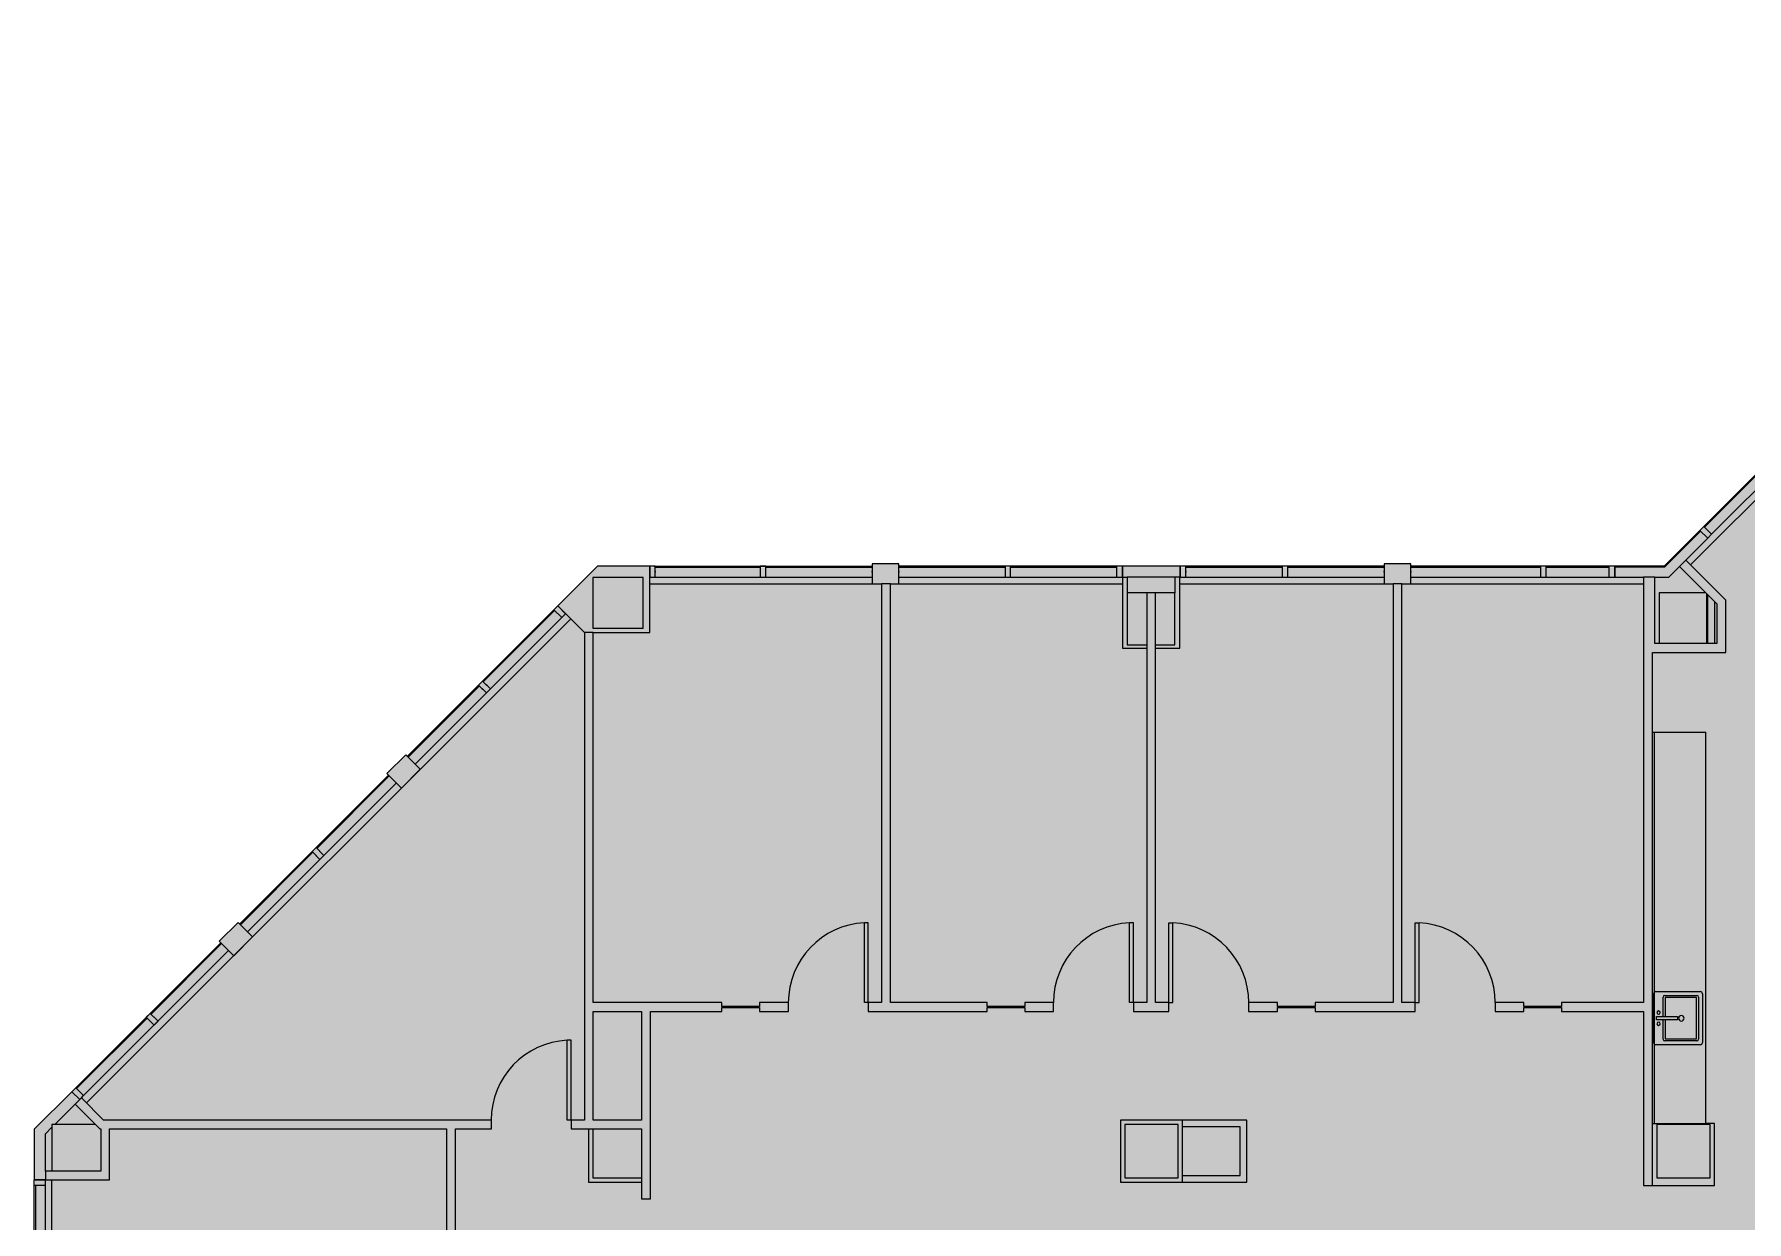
# Model space of a CAD drawing. Header units: inches. Extents: x 41 to 2820, y 110 to 1753.
# Drawn here: x 300 to 1072, y 1216 to 1752 of the extents above; entities that cross this region are included whole.
import ezdxf

# ---------------------------------------------------------------- set-up
doc = ezdxf.new("R2010")
doc.units = ezdxf.units.IN
doc.header["$MEASUREMENT"] = 0
for name, color, linetype, lineweight in [('820 1st St NE_04_Clean_dwg', 8, 'Continuous', 9), ('A-DETL-GENF', 92, 'Continuous', 9), ('A-DOOR', 31, 'Continuous', 13), ('A-WALL', 113, 'Continuous', 13), ('A-WALL-PATT', 111, 'Continuous', 13), ('I-WALL', 2, 'Continuous', 13), ('IRF-COLUMN', 7, 'Continuous', 9), ('IRF-COLUMN-HATCH', 7, 'Continuous', 9), ('IRF-WALL-FULL-HT', 7, 'Continuous', 9), ('IRF-WALL-FULL-HT-HATCH', 7, 'Continuous', 9), ('IRF-WINDOW', 7, 'Continuous', 9), ('P-SANR-FIXT', 6, 'Continuous', 13), ('Q-CASE', 31, 'Continuous', 9)]:
    doc.layers.add(name, color=color, linetype=linetype, lineweight=lineweight)

# ---------------------------------------------------------------- blocks, each defined once
blk = doc.blocks.new('Counter Top - Standard Counter Top w_ Backsplash-2709241-New Construction - Partition Plan')
at = {"layer": 'Q-CASE', "lineweight": 13}
for p, q in [((-47.26, 0), (-47.26, -24)), ((129.31, -0.75), (-47.26, -0.75)), ((129.31, 0), (129.31, -24)), ((-47.26, -24), (129.31, -24))]:
    blk.add_line(p, q, dxfattribs=at)
blk = doc.blocks.new('Sink-Single - 2D - Default-492951-New Construction - Partition Plan')
at = {"layer": 'P-SANR-FIXT'}
for p, q in [((-11, 23.5), (11, 23.5)), ((-12, 2.5), (-12, 22.5)), ((-10.25, 4), (-10.25, 18.5)), ((-9.5, 19.25), (-0.76, 19.25)), ((-0.76, 18.37), (-9.37, 18.37)), ((-9.37, 18.37), (-9.37, 4.13)), ((-0.76, 12.75), (-0.76, 22.25)), ((-0.76, 22.25), (0.74, 22.25)), ((0.74, 22.25), (0.74, 12.75)), ((0.74, 19.25), (9.5, 19.25)), ((9.38, 18.37), (0.74, 18.37)), ((9.38, 4.13), (9.38, 18.37)), ((10.25, 18.5), (10.25, 4)), ((12, 22.5), (12, 2.5)), ((0.74, 12.75), (-0.76, 12.75)), ((11, 1.5), (-11, 1.5)), ((9.5, 3.25), (-9.5, 3.25)), ((-9.37, 4.13), (9.38, 4.13))]:
    blk.add_line(p, q, dxfattribs=at)
for centre, radius, start, end in [((-11, 22.5), 1, 90, 180), ((11, 22.5), 1, 0, 90), ((-9.5, 18.5), 0.75, 90, 180), ((-2.5, 21.25), 0.75, 0, 180), ((-2.5, 21.25), 0.75, 180, 0), ((2.5, 21.25), 0.75, 0, 180), ((2.5, 21.25), 0.75, 180, 0), ((9.5, 18.5), 0.75, 0, 90), ((-0.03, 11), 1.25, 0, 180), ((-0.03, 11), 1.25, 180, 0), ((-11, 2.5), 1, 180, 270), ((-9.5, 4), 0.75, 180, 270), ((9.5, 4), 0.75, 270, 0), ((11, 2.5), 1, 270, 360)]:
    blk.add_arc(centre, radius, start, end, dxfattribs=at)
blk = doc.blocks.new('Single-Flush - 36_ x 96_-2566536-New Construction - Partition Plan')
at = {"layer": 'A-DOOR', "color": 250, "lineweight": 20}
for p, q in [((16.25, -2), (16.25, -38.02)), ((18, -2), (16.25, -2)), ((18, -2), (18, -38.02)), ((18, -38.02), (16.25, -38.02))]:
    blk.add_line(p, q, dxfattribs=at)
at = {"layer": 'A-DOOR', "lineweight": 9}
blk.add_arc((18, -2), 36.07, 180, 267.21884, dxfattribs=at)
blk = doc.blocks.new('Single-Flush - 36_ x 96_-2566598-New Construction - Partition Plan')
at = {"layer": 'A-DOOR', "color": 250, "lineweight": 20}
for p, q in [((16.25, 2), (16.25, 38.02)), ((18, 38.02), (16.25, 38.02)), ((18, 2), (18, 38.02)), ((18, 2), (16.25, 2))]:
    blk.add_line(p, q, dxfattribs=at)
at = {"layer": 'A-DOOR', "lineweight": 9}
blk.add_arc((18, 2), 36.07, 92.78116, 180, dxfattribs=at)
blk = doc.blocks.new('820 1st St NE_04_Clean_dwg-2391440-New Construction - Partition Plan')
at = {"layer": 'IRF-COLUMN-HATCH'}
for points in [[(-824.84, 1484.07), (-824.84, 1506.92), (-847.59, 1506.92), (-847.59, 1484.07), (-835.59, 1484.07)], [(-366.48, 1477.07), (-344.98, 1477.07), (-344.98, 1499.55), (-345.5, 1500.07), (-366.48, 1500.07), (-366.48, 1478.73)], [(-1082.61, 1239.07), (-1069.59, 1239.07), (-1069.59, 1258.07), (-1069.93, 1258.07), (-1071.93, 1260.07), (-1091.59, 1260.07), (-1091.59, 1239.07), (-1088.85, 1239.07)], [(-605.59, 1236.07), (-583.59, 1236.07), (-583.59, 1260.07), (-607.59, 1260.07), (-607.59, 1236.07)], [(-345.56, 1236.07), (-343.59, 1236.07), (-343.59, 1260.07), (-367.59, 1260.07), (-367.59, 1236.07), (-364.81, 1236.07)], [(-847.59, 1236.07), (-825.59, 1236.07), (-825.59, 1258.07), (-847.59, 1258.07), (-847.59, 1240.4)]]:
    blk.add_hatch(color=256, dxfattribs=at).paths.add_polyline_path(points, flags=0)
h = blk.add_hatch(color=256, dxfattribs=at)
h.paths.add_polyline_path([(-606.48, 1476.57), (-597.73, 1476.57), (-597.73, 1500.07), (-606.48, 1500.07), (-606.48, 1483.42)], flags=0)
h.paths.add_polyline_path([(-593.73, 1476.57), (-584.98, 1476.57), (-584.98, 1500.07), (-593.73, 1500.07), (-593.73, 1483.42)], flags=0)
at = {"layer": 'IRF-WALL-FULL-HT-HATCH'}
for points in [[(-368.56, 1507.07), (-362.24, 1507.07), (-344.65, 1524.66), (-348.18, 1528.2), (-364.31, 1512.07), (-386.59, 1512.07), (-386.59, 1507.07), (-370.53, 1507.07)], [(-713.34, 1504.07), (-709.63, 1504.07), (-709.63, 1513.07), (-721.63, 1513.07), (-721.63, 1504.07), (-717.34, 1504.07)], [(-606.48, 1475.07), (-606.48, 1507.07), (-608.73, 1507.07), (-608.73, 1475.07)], [(-597.73, 1507.07), (-582.59, 1507.07), (-582.59, 1512.07), (-608.68, 1512.07), (-608.68, 1507.07), (-606.48, 1507.07)], [(-584.98, 1475.07), (-582.73, 1475.07), (-582.73, 1507.07), (-584.98, 1507.07), (-584.98, 1476.57)], [(-482.59, 1504.07), (-478.59, 1504.07), (-478.59, 1513.07), (-490.59, 1513.07), (-490.59, 1504.07), (-486.59, 1504.07)], [(-368.56, 1477.07), (-368.28, 1477.07), (-368.28, 1507.07), (-368.56, 1507.07), (-368.56, 1483.42)], [(-344.47, 1477.07), (-341.59, 1477.07), (-341.59, 1496.15), (-344.59, 1499.15), (-344.59, 1477.07)], [(-933.95, 1411.9), (-925.46, 1420.38), (-932, 1426.93), (-940.49, 1418.44), (-939.78, 1417.73)], [(-1009.61, 1336.24), (-1001.12, 1344.72), (-1007.66, 1351.27), (-1016.15, 1342.78), (-1015.44, 1342.07)], [(-1094.59, 1235.07), (-1094.59, 1255.85), (-1091.59, 1258.85), (-1091.59, 1260.07), (-1090.38, 1260.07), (-1079.08, 1271.36), (-1082.61, 1274.9), (-1099.59, 1257.92), (-1099.59, 1235.07), (-1099.31, 1235.07)], [(-552.59, 1234.07), (-552.59, 1262.07), (-581.59, 1262.07), (-581.59, 1259.07), (-555.59, 1259.07), (-555.59, 1237.07), (-581.59, 1237.07), (-581.59, 1234.07), (-555.59, 1234.07)], [(-847.59, 1234.07), (-825.59, 1234.07), (-825.59, 1236.07), (-847.59, 1236.07), (-847.59, 1258.07), (-849.59, 1258.07), (-849.59, 1234.07)]]:
    blk.add_hatch(color=256, dxfattribs=at).paths.add_polyline_path(points, flags=0)
h = blk.add_hatch(color=256, dxfattribs=at)
h.paths.add_polyline_path([(-824.84, 1482.07), (-821.95, 1482.07), (-821.95, 1512.07), (-845.45, 1512.07), (-863.41, 1494.1), (-851.38, 1482.07), (-835.59, 1482.07)], flags=0)
h.paths.add_polyline_path([(-837.87, 1484.07), (-847.59, 1484.07), (-847.59, 1506.92), (-824.84, 1506.92), (-824.84, 1484.07), (-835.59, 1484.07)], flags=0)
h = blk.add_hatch(color=256, dxfattribs=at)
h.paths.add_polyline_path([(-593.73, 1475.07), (-584.98, 1475.07), (-584.98, 1476.57), (-593.73, 1476.57)], flags=0)
h.paths.add_polyline_path([(-603.73, 1475.07), (-597.73, 1475.07), (-597.73, 1476.57), (-606.48, 1476.57), (-606.48, 1475.07)], flags=0)
h = blk.add_hatch(color=256, dxfattribs=at)
h.paths.add_polyline_path([(-1091.89, 1239.07), (-1091.59, 1239.07), (-1091.59, 1258.85), (-1094.59, 1255.85), (-1094.59, 1239.07)], flags=0)
h.paths.add_polyline_path([(-1081.15, 1260.07), (-1071.93, 1260.07), (-1081.15, 1269.29), (-1090.38, 1260.07), (-1082.61, 1260.07)], flags=0)
h = blk.add_hatch(color=256, dxfattribs=at)
h.paths.add_polyline_path([(-581.59, 1234.07), (-581.59, 1262.07), (-609.59, 1262.07), (-609.59, 1234.07), (-583.59, 1234.07)], flags=0)
h.paths.add_polyline_path([(-583.59, 1236.07), (-607.59, 1236.07), (-607.59, 1260.07), (-583.59, 1260.07), (-583.59, 1237.07)], flags=0)
h = blk.add_hatch(color=256, dxfattribs=at)
h.paths.add_polyline_path([(-369.56, 1232.49), (-341.59, 1232.49), (-341.59, 1260.49), (-369.56, 1260.49), (-369.56, 1232.5)], flags=0)
h.paths.add_polyline_path([(-367.59, 1236.07), (-367.59, 1260.07), (-343.59, 1260.07), (-343.59, 1236.07), (-364.81, 1236.07)], flags=0)
at = {"layer": 'IRF-COLUMN'}
for p, q in [((-344.98, 1477.07), (-344.98, 1499.55)), ((-606.48, 1476.57), (-597.73, 1476.57))]:
    blk.add_line(p, q, dxfattribs=at)
at = {"layer": 'IRF-COLUMN', "flags": 128}
for points in [[(-847.59, 1484.07), (-824.84, 1484.07), (-824.84, 1506.92), (-847.59, 1506.92)], [(-607.59, 1236.07), (-583.59, 1236.07), (-583.59, 1260.07), (-607.59, 1260.07)], [(-367.59, 1236.07), (-343.59, 1236.07), (-343.59, 1260.07), (-367.59, 1260.07)]]:
    blk.add_lwpolyline(points, close=True, dxfattribs=at)
for points in [[(-597.73, 1500.07), (-606.48, 1500.07), (-606.48, 1476.57)], [(-593.73, 1476.57), (-584.98, 1476.57), (-584.98, 1500.07), (-593.73, 1500.07)], [(-345.5, 1500.07), (-366.48, 1500.07), (-366.48, 1477.07)], [(-1071.93, 1260.07), (-1091.59, 1260.07), (-1091.59, 1239.07)], [(-847.59, 1258.07), (-847.59, 1236.07), (-825.59, 1236.07)]]:
    blk.add_lwpolyline(points, dxfattribs=at)
at = {"layer": 'IRF-WALL-FULL-HT'}
for p, q in [((-721.63, 1509.32), (-721.63, 1509.82)), ((-709.63, 1509.82), (-709.63, 1509.32)), ((-584.98, 1507.07), (-584.98, 1500.07)), ((-490.59, 1509.32), (-490.59, 1509.82)), ((-478.59, 1509.82), (-478.59, 1509.32)), ((-713.34, 1504.07), (-709.63, 1504.07)), ((-482.59, 1504.07), (-478.59, 1504.07)), ((-344.59, 1477.07), (-344.59, 1499.15)), ((-341.59, 1496.15), (-341.59, 1477.07)), ((-847.38, 1482.07), (-821.95, 1482.07)), ((-1090.38, 1260.07), (-1081.15, 1269.29)), ((-341.59, 1260.49), (-345.56, 1260.49))]:
    blk.add_line(p, q, dxfattribs=at)
at = {"layer": 'IRF-WALL-FULL-HT', "flags": 128}
for points in [[(-347.83, 1527.84), (-364.11, 1511.57), (-386.59, 1511.57)], [(-354.54, 1514.76), (-344.65, 1524.66), (-348.18, 1528.2), (-364.31, 1512.07)], [(-821.95, 1482.07), (-821.95, 1512.07), (-845.45, 1512.07), (-863.41, 1494.1), (-851.38, 1482.07)], [(-709.63, 1504.07), (-709.63, 1513.07), (-721.63, 1513.07), (-721.63, 1504.07), (-717.34, 1504.07)], [(-608.68, 1507.07), (-608.73, 1507.07), (-608.73, 1475.07), (-597.73, 1475.07)], [(-582.73, 1507.07), (-582.59, 1507.07), (-582.59, 1512.07), (-608.68, 1512.07), (-608.68, 1507.07), (-606.48, 1507.07), (-606.48, 1500.07)], [(-593.73, 1475.07), (-582.73, 1475.07), (-582.73, 1507.07), (-584.98, 1507.07), (-606.48, 1507.07)], [(-478.59, 1504.07), (-478.59, 1513.07), (-490.59, 1513.07), (-490.59, 1504.07), (-486.59, 1504.07)], [(-364.31, 1512.07), (-386.59, 1512.07), (-386.59, 1507.07), (-373.56, 1507.07)], [(-368.56, 1507.07), (-362.24, 1507.07), (-357.37, 1511.93)], [(-1079.08, 1271.36), (-1082.61, 1274.9), (-1099.59, 1257.92), (-1099.59, 1235.07), (-1094.59, 1235.07)], [(-581.59, 1234.07), (-552.59, 1234.07), (-552.59, 1262.07), (-581.59, 1262.07), (-609.59, 1262.07), (-609.59, 1234.07), (-581.59, 1234.07), (-581.59, 1262.07)], [(-369.56, 1232.49), (-341.59, 1232.49), (-341.59, 1260.49)], [(-1094.59, 1239.07), (-1094.59, 1255.85), (-1091.59, 1258.85)], [(-849.59, 1258.07), (-849.59, 1234.07), (-825.59, 1234.07)], [(-581.59, 1237.07), (-555.59, 1237.07), (-555.59, 1259.07), (-581.59, 1259.07)]]:
    blk.add_lwpolyline(points, dxfattribs=at)
for points in [[(-925.46, 1420.38), (-932, 1426.93), (-940.49, 1418.44), (-933.95, 1411.9)], [(-1001.12, 1344.72), (-1009.61, 1336.24), (-1016.15, 1342.78), (-1007.66, 1351.27)]]:
    blk.add_lwpolyline(points, close=True, dxfattribs=at)
at = {"layer": 'IRF-WINDOW'}
for p, q in [((-352.42, 1512.64), (-134.63, 1730.44)), ((-342.88, 1526.43), (-285.25, 1584.06)), ((-346.06, 1529.61), (-318.13, 1557.54)), ((-820.57, 1512.07), (-821.3, 1512.07)), ((-821.3, 1507.07), (-820.57, 1507.07)), ((-820.09, 1512.07), (-721.63, 1512.07)), ((-820.09, 1507.07), (-721.63, 1507.07)), ((-819.45, 1511.57), (-772.11, 1511.57)), ((-819.45, 1509.82), (-819.45, 1509.32)), ((-769.61, 1511.57), (-721.63, 1511.57)), ((-709.63, 1511.57), (-661.66, 1511.57)), ((-659.16, 1511.57), (-611.18, 1511.57)), ((-611.18, 1509.32), (-611.18, 1509.82)), ((-581.36, 1512.07), (-583.86, 1512.07)), ((-582.61, 1507.07), (-581.36, 1507.07)), ((-580.09, 1511.57), (-536.59, 1511.57)), ((-580.09, 1509.82), (-580.09, 1509.32)), ((-580.09, 1507.07), (-490.59, 1507.07)), ((-534.09, 1511.57), (-490.59, 1511.57)), ((-478.59, 1511.57), (-420.09, 1511.57)), ((-417.59, 1511.57), (-389.09, 1511.57)), ((-389.09, 1509.32), (-389.09, 1509.82)), ((-821.95, 1504.07), (-717.34, 1504.07)), ((-713.34, 1504.07), (-608.73, 1504.07)), ((-582.73, 1504.07), (-486.59, 1504.07)), ((-482.59, 1504.07), (-373.56, 1504.07)), ((-1076.03, 1269.82), (-857.58, 1488.27)), ((-930.94, 1425.86), (-898.77, 1458.04)), ((-897.18, 1456.45), (-897.53, 1456.8)), ((-895.76, 1458.57), (-895.41, 1458.21)), ((-1006.95, 1350.56), (-939.78, 1417.73)), ((-1003.42, 1347.02), (-936.24, 1414.2)), ((-972.13, 1384.68), (-939.43, 1417.38)), ((-1006.6, 1350.2), (-973.9, 1382.91)), ((-970.89, 1383.44), (-970.54, 1383.08)), ((-972.31, 1381.32), (-972.66, 1381.67)), ((-1077.31, 1273.13), (-1011.9, 1338.54)), ((-1046.91, 1309.9), (-1015.09, 1341.72)), ((-1080.49, 1276.31), (-1048.67, 1308.13)), ((-1047.08, 1306.54), (-1047.44, 1306.89)), ((-1045.67, 1308.66), (-1045.31, 1308.31)), ((-1079.26, 1275.07), (-1078.9, 1274.72)), ((-1094.59, 1235.07), (-1099.31, 1235.07)), ((-1099.08, 1232.57), (-1099.08, 1186.04)), ((-1096.84, 1232.57), (-1097.34, 1232.57)), ((-1094.59, 1232.57), (-1094.59, 1235.07)), ((-1091.59, 1130.12), (-1091.59, 1235.07))]:
    blk.add_line(p, q, dxfattribs=at)
at = {"layer": 'IRF-WINDOW', "flags": 128}
for points in [[(-346.41, 1529.97), (-348.18, 1528.2), (-344.65, 1524.66), (-342.88, 1526.43), (-346.41, 1529.97), (-288.78, 1587.59)], [(-709.63, 1507.07), (-611.18, 1507.07), (-611.18, 1512.07)], [(-611.18, 1507.07), (-608.68, 1507.07), (-608.68, 1512.07), (-611.18, 1512.07), (-709.63, 1512.07)], [(-490.59, 1512.07), (-580.09, 1512.07), (-582.59, 1512.07), (-582.59, 1507.07), (-580.09, 1507.07), (-580.09, 1512.07)], [(-478.59, 1507.07), (-389.09, 1507.07), (-389.09, 1512.07)], [(-389.09, 1507.07), (-386.59, 1507.07), (-386.59, 1512.07), (-389.09, 1512.07), (-478.59, 1512.07)], [(-861.64, 1488.8), (-859.88, 1490.57), (-863.41, 1494.1), (-865.18, 1492.33), (-931.29, 1426.22)], [(-927.76, 1422.68), (-861.64, 1488.8), (-865.18, 1492.33)], [(-1015.44, 1342.07), (-1080.85, 1276.67), (-1082.61, 1274.9), (-1079.08, 1271.36)], [(-1078.33, 1272.12), (-1077.31, 1273.13), (-1080.85, 1276.67)], [(-1099.59, 1134.3), (-1099.59, 1232.57), (-1099.59, 1235.07)], [(-1094.59, 1134.3), (-1094.59, 1232.57), (-1099.59, 1232.57)]]:
    blk.add_lwpolyline(points, dxfattribs=at)
for points in [[(-819.45, 1512.07), (-821.95, 1512.07), (-821.95, 1507.07), (-819.45, 1507.07)], [(-769.61, 1512.07), (-772.11, 1512.07), (-772.11, 1507.07), (-769.61, 1507.07)], [(-659.16, 1512.07), (-661.66, 1512.07), (-661.66, 1507.07), (-659.16, 1507.07)], [(-534.09, 1512.07), (-536.59, 1512.07), (-536.59, 1507.07), (-534.09, 1507.07)], [(-417.59, 1512.07), (-420.09, 1512.07), (-420.09, 1507.07), (-417.59, 1507.07)], [(-864.83, 1491.98), (-897, 1459.81)], [(-897.35, 1460.16), (-899.12, 1458.39), (-895.59, 1454.86), (-893.82, 1456.62), (-897.35, 1460.16), (-899.12, 1458.39), (-895.59, 1454.86), (-893.82, 1456.62)], [(-972.48, 1385.03), (-974.25, 1383.26), (-970.72, 1379.73), (-968.95, 1381.49)], [(-1047.26, 1310.25), (-1049.03, 1308.49), (-1045.49, 1304.95), (-1043.72, 1306.72)]]:
    blk.add_lwpolyline(points, close=True, dxfattribs=at)

msp = doc.modelspace()

# ---------------------------------------------------------------- hatches: boundary and pattern name
at = {"layer": 'A-DETL-GENF'}
h = msp.add_hatch(color=9, dxfattribs=at)
h.paths.add_polyline_path([(1003.29, 111.26), (1030.62, 111.26), (1030.62, 149.72), (1041.75, 149.72), (1041.75, 514.07), (1027.75, 514.07), (1027.75, 546.01), (1041.75, 546.01), (1041.75, 695.99), (1329.75, 695.99), (1329.75, 756.49), (1208.75, 756.49), (1208.75, 764.49), (1184.75, 764.49), (1184.75, 756.49), (1166.3, 756.49), (1166.3, 776.24), (1199.8, 776.24), (1199.8, 865.24), (1172.8, 865.24), (1172.8, 1018.19), (1057.75, 1018.19), (1057.75, 994.07), (1029.75, 994.07), (1029.75, 1018.19), (817.75, 1018.19), (817.75, 994.07), (793.62, 994.07), (793.62, 782.07), (817.75, 782.07), (817.75, 754.07), (336.5, 754.07), (336.5, 755.32), (304.75, 755.32), (304.75, 755.07), (300.02, 755.07), (300.02, 540.51), (327.23, 540.51), (342.96, 524.78), (316.75, 498.57), (314.7, 500.62), (314.7, 458.62), (501.2, 272.12), (538.2, 272.12), (534.92, 275.4), (563.63, 304.11), (577.51, 290.23), (577.51, 258.66), (551.66, 258.66), (551.8, 258.52), (790.78, 258.52), (790.78, 300.82), (817, 300.82), (817, 259.53), (806.39, 248.93), (944.06, 111.26), (1000.65, 111.26)], flags=0)
h.paths.add_polyline_path([(806.39, 256), (812, 261.6), (812, 276.07), (795.78, 276.07), (795.78, 263.52), (798.87, 263.52), (804.26, 258.13)], flags=0)
h.paths.add_polyline_path([(551.75, 265.64), (551.75, 285.15), (541.99, 275.4), (550.93, 266.46)], flags=0)
h.paths.add_polyline_path([(563.63, 286.82), (573.85, 286.82), (563.63, 297.04), (553.41, 286.82), (555.65, 286.82)], flags=0)
h.paths.add_polyline_path([(316.75, 505.64), (327.17, 516.07), (306.32, 516.07), (314.98, 507.41)], flags=0)
h.paths.add_polyline_path([(577.51, 514.07), (549.75, 514.07), (549.75, 542.07), (577.75, 542.07), (577.75, 514.07)], flags=0)
h.paths.add_polyline_path([(796.8, 516.07), (787.75, 516.07), (787.75, 546.07), (851.75, 546.07), (851.75, 516.07), (814.75, 516.07)], flags=0)
h.paths.add_polyline_path([(327.75, 516.64), (335.89, 524.78), (327.75, 532.92), (327.75, 522.05)], flags=0)
h.paths.add_polyline_path([(831.56, 519.07), (848.75, 519.07), (848.75, 543.07), (790.75, 543.07), (790.75, 519.07), (794.53, 519.07), (794.53, 540.07), (815.75, 540.07), (815.75, 519.07), (824.75, 519.07)], flags=0)
h.paths.add_polyline_path([(1029.75, 754.07), (1029.75, 782.07), (1057.75, 782.07), (1057.75, 754.07), (1031.75, 754.07)], flags=0)
h.paths.add_polyline_path([(2087.15, 755.49), (2099.75, 755.49), (2099.75, 764.49), (2075.75, 764.49), (2075.75, 755.49), (2085.82, 755.49)], flags=0)
h.paths.add_polyline_path([(2057.75, 755.49), (2057.75, 763.49), (2071.75, 763.49), (2071.75, 768.49), (2104.75, 768.49), (2104.75, 965.49), (2019.75, 965.49), (2019.75, 763.49), (2021.75, 763.49), (2021.75, 755.49)], flags=0)
h.paths.add_polyline_path([(1993.5, 755.49), (2005.75, 755.49), (2005.75, 760.49), (2011.75, 760.49), (2011.75, 947.23), (1991.75, 947.23), (1991.75, 971.23), (2011.75, 971.23), (2011.75, 1012.49), (1821.75, 1012.49), (1821.75, 816.07), (1963.75, 816.07), (1963.75, 760.49), (1969.75, 760.49), (1969.75, 755.49), (1989.75, 755.49)], flags=0)
h.paths.add_polyline_path([(1895.75, 755.49), (1895.75, 760.49), (1958.75, 760.49), (1958.75, 811.07), (1821.75, 811.07), (1821.75, 760.49), (1859.75, 760.49), (1859.75, 755.49)], flags=0)
h.paths.add_polyline_path([(1431.8, 756.49), (1431.8, 762.49), (1434.8, 762.49), (1434.8, 780.49), (1463, 780.49), (1463, 874.6), (1374.8, 874.6), (1374.8, 898.6), (1346.8, 898.6), (1346.8, 924.6), (1230.8, 924.6), (1230.8, 892.6), (1214.75, 892.6), (1214.75, 783.49), (1253.75, 783.49), (1253.75, 775.49), (1379.75, 775.49), (1379.75, 837.07), (1385.75, 837.07), (1385.75, 762.49), (1395.8, 762.49), (1395.8, 756.49)], flags=0)
h.paths.add_polyline_path([(1440.8, 756.49), (1463, 756.49), (1463, 774.49), (1440.8, 774.49), (1440.8, 762.49)], flags=0)
h.paths.add_polyline_path([(311.75, 757.57), (311.75, 778.92), (304.75, 778.92), (304.75, 757.57)], flags=0)
h.paths.add_polyline_path([(577.75, 757.82), (789.75, 757.82), (789.75, 782.07), (789.87, 782.07), (789.87, 926.07), (553.75, 926.07), (553.75, 920.07), (549.75, 920.07), (549.75, 936.07), (553.75, 936.07), (553.75, 930.07), (789.87, 930.07), (789.87, 994.07), (789.75, 994.07), (789.75, 1018.07), (577.75, 1018.07), (577.75, 994.07), (553.75, 994.07), (553.75, 972.07), (549.75, 972.07), (549.75, 1184.49), (573.75, 1184.49), (573.75, 1190.49), (577.75, 1190.49), (577.75, 1184.49), (597.75, 1184.49), (597.75, 1182.74), (614.75, 1182.74), (614.75, 1184.49), (627.75, 1184.49), (627.75, 1180.49), (614.75, 1180.49), (614.75, 1182.24), (597.75, 1182.24), (597.75, 1180.49), (553.75, 1180.49), (553.75, 1022.07), (669.75, 1022.07), (669.75, 1180.49), (663.75, 1180.49), (663.75, 1184.49), (679.75, 1184.49), (679.75, 1180.49), (673.75, 1180.49), (673.75, 1022.07), (789.75, 1022.07), (789.75, 1180.49), (745.75, 1180.49), (745.75, 1182.24), (728.75, 1182.24), (728.75, 1180.49), (715.75, 1180.49), (715.75, 1184.49), (728.75, 1184.49), (728.75, 1182.74), (745.75, 1182.74), (745.75, 1184.49), (799.75, 1184.49), (799.75, 1180.49), (793.75, 1180.49), (793.75, 1022.07), (817.75, 1022.07), (817.75, 1021.94), (921.75, 1021.94), (921.75, 1180.49), (865.75, 1180.49), (865.75, 1182.24), (848.75, 1182.24), (848.75, 1180.49), (835.75, 1180.49), (835.75, 1184.49), (848.75, 1184.49), (848.75, 1182.74), (865.75, 1182.74), (865.75, 1184.49), (981.75, 1184.49), (981.75, 1182.74), (998.75, 1182.74), (998.75, 1184.49), (1011.75, 1184.49), (1011.75, 1180.49), (998.75, 1180.49), (998.75, 1182.24), (981.75, 1182.24), (981.75, 1180.49), (925.75, 1180.49), (925.75, 1021.94), (1029.75, 1021.94), (1029.75, 1022.07), (1053.75, 1022.07), (1053.75, 1180.49), (1047.75, 1180.49), (1047.75, 1184.49), (1063.75, 1184.49), (1063.75, 1180.49), (1057.75, 1180.49), (1057.75, 1021.94), (1172.8, 1021.94), (1172.8, 1180.49), (1129.75, 1180.49), (1129.75, 1182.24), (1112.75, 1182.24), (1112.75, 1180.49), (1099.75, 1180.49), (1099.75, 1184.49), (1112.75, 1184.49), (1112.75, 1182.74), (1129.75, 1182.74), (1129.75, 1184.49), (1172.8, 1184.49), (1172.83, 1260.49), (1269.75, 1260.49), (1269.75, 1405.07), (1293.75, 1405.07), (1293.75, 1472.07), (1269.75, 1472.07), (1269.75, 1502.07), (1297.75, 1502.07), (1297.75, 1405.07), (1327.75, 1405.07), (1327.75, 1401.07), (1273.75, 1401.07), (1273.75, 1260.49), (1369.75, 1260.49), (1369.75, 1401.07), (1363.75, 1401.07), (1363.75, 1405.07), (1369.75, 1405.07), (1369.75, 1456.07), (1373.75, 1456.07), (1373.75, 1381.28), (1532.6, 1381.28), (1532.6, 1474.07), (1509.75, 1474.07), (1509.75, 1498.07), (1373.75, 1498.07), (1373.75, 1492.07), (1369.75, 1492.07), (1369.75, 1502.07), (1532.6, 1502.07), (1532.6, 1562.07), (1526.6, 1562.07), (1526.6, 1566.07), (1532.6, 1566.07), (1532.6, 1715.07), (1510.6, 1715.07), (1510.6, 1747.07), (1510.77, 1747.07), (1510.77, 1752.07), (1409.72, 1752.07), (1409.72, 1746.07), (1397.72, 1746.07), (1397.72, 1752.07), (1295.89, 1752.07), (1295.86, 1724.32), (1283.35, 1711.8), (1282.91, 1712.16), (1281.75, 1713.4), (1281.75, 1566.07), (1329.72, 1566.07), (1329.72, 1564.32), (1346.72, 1564.32), (1346.72, 1566.07), (1359.72, 1566.07), (1359.72, 1562.07), (1346.72, 1562.07), (1346.72, 1563.82), (1329.72, 1563.82), (1329.72, 1562.07), (1277.75, 1562.07), (1277.75, 1715.07), (1280.08, 1715.07), (1259.05, 1736.09), (1196.82, 1673.86), (1202.48, 1668.2), (1193.99, 1659.72), (1188.33, 1665.38), (1119.04, 1596.08), (1124.69, 1590.42), (1116.21, 1581.94), (1110.55, 1587.59), (1051.16, 1528.2), (1054.69, 1524.66), (1044.79, 1514.76), (1062.8, 1496.75), (1062.8, 1473.07), (1029.77, 1473.07), (1029.77, 1260.49), (1057.75, 1260.49), (1057.75, 1232.49), (1025.77, 1232.49), (1025.77, 1311.07), (988.75, 1311.07), (988.75, 1312.82), (971.75, 1312.82), (971.75, 1311.07), (958.75, 1311.07), (958.75, 1315.07), (971.75, 1315.07), (971.75, 1313.32), (988.75, 1313.32), (988.75, 1315.07), (1025.77, 1315.07), (1025.77, 1507.07), (1012.75, 1507.07), (1012.75, 1511.57), (920.75, 1511.57), (920.75, 1504.07), (916.75, 1504.07), (916.75, 1315.07), (922.75, 1315.07), (922.75, 1311.07), (877.6, 1311.07), (877.6, 1312.82), (860.6, 1312.82), (860.6, 1311.07), (847.6, 1311.07), (847.6, 1315.07), (860.6, 1315.07), (860.6, 1313.32), (877.6, 1313.32), (877.6, 1315.07), (912.75, 1315.07), (912.75, 1504.07), (908.75, 1504.07), (908.75, 1511.57), (816.75, 1511.57), (816.75, 1507.07), (816.6, 1507.07), (816.6, 1475.07), (805.6, 1475.07), (805.6, 1315.07), (811.6, 1315.07), (811.6, 1311.07), (795.6, 1311.07), (795.6, 1315.07), (801.6, 1315.07), (801.6, 1475.07), (790.6, 1475.07), (790.6, 1507.07), (790.66, 1507.07), (790.66, 1511.57), (689.7, 1511.57), (689.7, 1504.07), (686, 1504.07), (686, 1315.07), (729.6, 1315.07), (729.6, 1313.32), (746.6, 1313.32), (746.6, 1315.07), (759.6, 1315.07), (759.6, 1311.07), (746.6, 1311.07), (746.6, 1312.82), (729.6, 1312.82), (729.6, 1311.07), (676, 1311.07), (676, 1315.07), (682, 1315.07), (682, 1504.07), (677.7, 1504.07), (677.7, 1511.57), (577.39, 1511.57), (577.39, 1482.07), (551.96, 1482.07), (551.96, 1315.07), (610, 1315.07), (610, 1313.32), (627, 1313.32), (627, 1315.07), (640, 1315.07), (640, 1311.07), (627, 1311.07), (627, 1312.82), (610, 1312.82), (610, 1311.07), (577.75, 1311.07), (577.75, 1226.49), (573.75, 1226.49), (573.75, 1234.07), (549.75, 1234.07), (549.75, 1258.07), (541.96, 1258.07), (541.96, 1262.07), (547.96, 1262.07), (547.96, 1482.07), (535.92, 1494.1), (468.04, 1426.22), (473.88, 1420.38), (465.39, 1411.9), (459.56, 1417.73), (392.38, 1350.56), (398.22, 1344.72), (389.73, 1336.24), (383.9, 1342.07), (316.72, 1274.9), (320.26, 1271.36), (321.01, 1272.12), (331.06, 1262.07), (505.96, 1262.07), (505.96, 1258.07), (489.75, 1258.07), (489.75, 1202.12), (488, 1202.12), (488, 1185.12), (489.75, 1185.12), (489.75, 1172.12), (485.75, 1172.12), (485.75, 1185.12), (487.5, 1185.12), (487.5, 1202.12), (485.75, 1202.12), (485.75, 1258.07), (333.75, 1258.07), (333.75, 1235.07), (300.02, 1235.07), (300.02, 1134.3), (307.75, 1134.3), (307.75, 1130.12), (485.75, 1130.12), (485.75, 1136.12), (489.75, 1136.12), (489.75, 1082.12), (488, 1082.12), (488, 1065.12), (489.75, 1065.12), (489.75, 1052.07), (485.75, 1052.07), (485.75, 1065.12), (487.5, 1065.12), (487.5, 1082.12), (485.75, 1082.12), (485.75, 1126.12), (307.75, 1126.12), (307.75, 1122.3), (300.02, 1122.3), (300.02, 1021.17), (337.25, 1021.17), (337.25, 1010.07), (485.75, 1010.07), (485.75, 1016.07), (489.75, 1016.07), (489.75, 1000.07), (485.75, 1000.07), (485.75, 1006.07), (337.25, 1006.07), (337.25, 995.07), (300.02, 995.07), (300.02, 890.12), (485.75, 890.12), (485.75, 934.12), (487.5, 934.12), (487.5, 951.12), (485.75, 951.12), (485.75, 964.07), (489.75, 964.07), (489.75, 951.12), (488, 951.12), (488, 934.12), (489.75, 934.12), (489.75, 880.12), (485.75, 880.12), (485.75, 886.12), (300.02, 886.12), (300.02, 781.17), (337.25, 781.17), (337.25, 757.82), (485.75, 757.82), (485.75, 814.12), (487.5, 814.12), (487.5, 831.12), (485.75, 831.12), (485.75, 844.12), (489.75, 844.12), (489.75, 831.12), (488, 831.12), (488, 814.12), (489.75, 814.12), (489.75, 798.07), (507.75, 798.07), (507.75, 794.07), (489.75, 794.07), (489.75, 757.82), (549.75, 757.82), (549.75, 794.07), (543.75, 794.07), (543.75, 798.07), (549.75, 798.07), (549.75, 854.07), (551.5, 854.07), (551.5, 871.07), (549.75, 871.07), (549.75, 884.07), (553.75, 884.07), (553.75, 871.07), (552, 871.07), (552, 854.07), (553.75, 854.07), (553.75, 782.07), (577.75, 782.07), (577.75, 780.07)], flags=0)
h.paths.add_polyline_path([(1170.3, 761.49), (1180.75, 761.49), (1180.75, 768.49), (1208.75, 768.49), (1208.75, 865.24), (1203.8, 865.24), (1203.8, 772.24), (1170.3, 772.24), (1170.3, 762.49)], flags=0)
h.paths.add_polyline_path([(1277.85, 762.49), (1379.75, 762.49), (1379.75, 769.49), (1247.75, 769.49), (1247.75, 777.49), (1214.75, 777.49), (1214.75, 762.49), (1253.75, 762.49)], flags=0)
h.paths.add_polyline_path([(1471, 763.49), (1562.75, 763.49), (1562.75, 794.07), (1570.75, 794.07), (1570.75, 846.07), (1562.75, 846.07), (1562.75, 868.07), (1471, 868.07)], flags=0)
h.paths.add_polyline_path([(1722.75, 763.49), (1813.75, 763.49), (1813.75, 868.07), (1722.75, 868.07), (1722.75, 846.07), (1714.75, 846.07), (1714.75, 794.07), (1722.75, 794.07)], flags=0)
h.paths.add_polyline_path([(1208.75, 871.24), (1208.75, 898.6), (1224.8, 898.6), (1224.8, 903.6), (1178.8, 903.6), (1178.8, 871.24)], flags=0)
h.paths.add_polyline_path([(1813.75, 876.07), (1813.75, 971.99), (1722.75, 971.99), (1722.75, 947.36), (1714.75, 947.36), (1714.75, 895.36), (1722.75, 895.36), (1722.75, 876.07)], flags=0)
h.paths.add_polyline_path([(1474, 876.07), (1562.75, 876.07), (1562.75, 895.36), (1570.75, 895.36), (1570.75, 947.36), (1562.75, 947.36), (1562.75, 974.07), (1474, 974.07), (1474, 880.6)], flags=0)
h.paths.add_polyline_path([(1397.72, 880.6), (1466, 880.6), (1466, 1130.49), (1319, 1130.49), (1319, 1190.49), (1315.9, 1190.49), (1315.9, 1196.49), (1279.9, 1196.49), (1279.9, 1190.49), (1276.8, 1190.49), (1276.8, 940.6), (1380.8, 940.6), (1380.8, 880.6), (1395.8, 880.6)], flags=0)
h.paths.add_polyline_path([(1374.8, 904.6), (1374.8, 934.6), (1230.8, 934.6), (1230.8, 930.6), (1352.8, 930.6), (1352.8, 904.6), (1372.75, 904.6)], flags=0)
h.paths.add_polyline_path([(1180.8, 911.6), (1224.8, 911.6), (1224.8, 940.6), (1268.8, 940.6), (1268.8, 978.07), (1178.8, 978.07), (1178.8, 911.6)], flags=0)
h.paths.add_polyline_path([(2016.75, 973.49), (2106.75, 973.49), (2106.75, 1051.49), (2058.75, 1051.49), (2058.75, 1012.49), (2016.75, 1012.49)], flags=0)
h.paths.add_polyline_path([(1722.75, 979.99), (1813.75, 979.99), (1813.75, 1080.07), (1722.75, 1080.07), (1722.75, 1055.36), (1714.75, 1055.36), (1714.75, 1003.36), (1722.75, 1003.36)], flags=0)
h.paths.add_polyline_path([(1474, 982.07), (1562.75, 982.07), (1562.75, 1003.36), (1570.75, 1003.36), (1570.75, 1055.36), (1562.75, 1055.36), (1562.75, 1080.07), (1474, 1080.07), (1474, 1019.87)], flags=0)
h.paths.add_polyline_path([(1180.8, 986.07), (1268.8, 986.07), (1268.8, 1190.49), (1265.8, 1190.49), (1265.8, 1196.49), (1229.8, 1196.49), (1229.8, 1190.49), (1207.8, 1190.49), (1207.8, 1184.49), (1188.3, 1184.49), (1188.3, 1150.99), (1180.8, 1150.99), (1180.8, 1017.93)], flags=0)
h.paths.add_polyline_path([(311.75, 1000.07), (311.75, 1018.92), (304.75, 1018.92), (304.75, 1000.07)], flags=0)
h.paths.add_polyline_path([(1990, 1018.49), (2052.75, 1018.49), (2052.75, 1022.24), (1990, 1022.24), (1990, 1046.24), (1970.25, 1046.24), (1970.25, 1022.24), (1842.25, 1022.24), (1842.25, 1046.24), (1821.75, 1046.24), (1821.75, 1018.49), (1970.25, 1018.49)], flags=0)
h.paths.add_polyline_path([(2052.75, 1027.24), (2052.75, 1175.99), (1930.25, 1175.99), (1930.25, 1107.99), (1863.75, 1107.99), (1863.75, 1112.99), (1884.75, 1112.99), (1884.75, 1118.99), (1889.75, 1118.99), (1889.75, 1112.99), (1925.25, 1112.99), (1925.25, 1175.49), (1889.75, 1175.49), (1889.75, 1142.99), (1884.75, 1142.99), (1884.75, 1190.49), (1880.75, 1190.49), (1880.75, 1196.49), (1844.75, 1196.49), (1844.75, 1190.49), (1821.75, 1190.49), (1821.75, 1112.99), (1827.75, 1112.99), (1827.75, 1107.99), (1821.75, 1107.99), (1821.75, 1051.24), (1847.25, 1051.24), (1847.25, 1027.24), (1965.25, 1027.24), (1965.25, 1051.24), (1995, 1051.24), (1995, 1027.24), (2019.75, 1027.24)], flags=0)
h.paths.add_polyline_path([(2058.75, 1057.49), (2106.75, 1057.49), (2106.75, 1074.49), (2058.75, 1074.49)], flags=0)
h.paths.add_polyline_path([(1807.18, 1088.07), (1813.75, 1088.07), (1813.75, 1188.49), (1722.75, 1188.49), (1722.75, 1156.26), (1714.75, 1156.26), (1714.75, 1104.26), (1722.75, 1104.26), (1722.75, 1088.07)], flags=0)
h.paths.add_polyline_path([(1474, 1088.07), (1562.75, 1088.07), (1562.75, 1104.26), (1570.75, 1104.26), (1570.75, 1156.26), (1562.75, 1156.26), (1562.75, 1188.49), (1474, 1188.49)], flags=0)
h.paths.add_polyline_path([(1448, 1136.49), (1448, 1190.49), (1430, 1190.49), (1430, 1196.49), (1394, 1196.49), (1394, 1190.49), (1325, 1190.49), (1325, 1136.49), (1373.75, 1136.49)], flags=0)
h.paths.add_polyline_path([(1466, 1136.49), (1466, 1190.49), (1454, 1190.49), (1454, 1136.49)], flags=0)
h.paths.add_polyline_path([(1180.8, 1155.99), (1183.3, 1155.99), (1183.3, 1184.49), (1180.8, 1184.49), (1180.8, 1158.49)], flags=0)
h.paths.add_polyline_path([(2010.97, 1180.99), (2052.75, 1180.99), (2052.75, 1190.49), (1923.75, 1190.49), (1923.75, 1181.49), (1925.25, 1181.49), (1925.25, 1180.99)], flags=0)
h.paths.add_polyline_path([(1917.75, 1181.49), (1917.75, 1196.49), (1890.75, 1196.49), (1890.75, 1181.49), (1910.18, 1181.49)], flags=0)
h.paths.add_polyline_path([(2061.75, 1182.49), (2079.75, 1182.49), (2079.75, 1196.49), (2061.75, 1196.49), (2061.75, 1192.49), (2058.75, 1192.49), (2058.75, 1182.49)], flags=0)
h.paths.add_polyline_path([(1203.8, 1188.49), (1203.8, 1196.49), (1185.8, 1196.49), (1185.8, 1188.49), (1188.3, 1188.49)], flags=0)
h.paths.add_polyline_path([(789.75, 1234.07), (789.75, 1262.07), (846.75, 1262.07), (846.75, 1234.07), (789.87, 1234.07)], flags=0)
h.paths.add_polyline_path([(835.75, 1237.07), (843.75, 1237.07), (843.75, 1259.07), (817.75, 1259.07), (817.75, 1237.07)], flags=0)
h.paths.add_polyline_path([(1527.93, 1260.49), (1532.6, 1260.49), (1532.6, 1377.28), (1373.75, 1377.28), (1373.75, 1260.49), (1524.18, 1260.49)], flags=0)
h.paths.add_polyline_path([(573.75, 1262.07), (573.75, 1311.07), (551.96, 1311.07), (551.96, 1262.07)], flags=0)
h.paths.add_polyline_path([(1031.05, 1477.07), (1032.85, 1477.07), (1032.85, 1500.07), (1053.83, 1500.07), (1041.96, 1511.93), (1037.09, 1507.07), (1031.05, 1507.07), (1031.05, 1477.29)], flags=0)
h.paths.add_polyline_path([(1054.35, 1477.07), (1054.75, 1477.07), (1054.75, 1499.15), (1054.35, 1499.55), (1054.35, 1481.52)], flags=0)
h.paths.add_polyline_path([(1057.75, 1477.07), (1058.8, 1477.07), (1058.8, 1495.09), (1057.75, 1496.15), (1057.75, 1478.12)], flags=0)
h.paths.add_polyline_path([(792.85, 1500.07), (814.35, 1500.07), (814.35, 1507.07), (792.85, 1507.07)], flags=0)
h.paths.add_polyline_path([(1477.6, 1562.07), (1477.6, 1563.82), (1460.6, 1563.82), (1460.6, 1562.07), (1395.72, 1562.07), (1395.72, 1566.07), (1401.72, 1566.07), (1401.72, 1745.57), (1405.72, 1745.57), (1405.72, 1566.07), (1460.6, 1566.07), (1460.6, 1564.32), (1477.6, 1564.32), (1477.6, 1566.07), (1490.6, 1566.07), (1490.6, 1562.07)], flags=0)
h.paths.add_polyline_path([(1283.35, 1716.04), (1291.62, 1724.32), (1275.07, 1724.32), (1281.75, 1717.64)], flags=0)
h.paths.add_polyline_path([(1271.75, 1727.64), (1271.75, 1741.72), (1264.71, 1734.68), (1270.26, 1729.13)], flags=0)
h.paths.add_polyline_path([(1532.4, 1740.07), (1532.6, 1740.07), (1532.6, 1747.07), (1512.85, 1747.07), (1512.85, 1740.07), (1524.18, 1740.07)], flags=0)
at = {"layer": 'A-WALL-PATT'}
for points in [[(1062.8, 1491.09), (1062.8, 1496.75), (1044.79, 1514.76), (1041.96, 1511.93), (1058.8, 1495.09)], [(1025.77, 1473.07), (1030.77, 1473.07), (1030.77, 1507.07), (1025.77, 1507.07), (1025.77, 1483.42)], [(686, 1315.07), (686, 1504.07), (682, 1504.07), (682, 1315.07)], [(805.6, 1315.07), (805.6, 1500.07), (801.6, 1500.07), (801.6, 1315.07)], [(916.75, 1315.07), (916.75, 1504.07), (912.75, 1504.07), (912.75, 1315.07)], [(1062.8, 1477.07), (1062.8, 1491.09), (1058.8, 1495.09), (1058.8, 1477.07)], [(547.96, 1258.07), (551.96, 1258.07), (551.96, 1482.07), (547.96, 1482.07), (547.96, 1262.07)], [(1030.77, 1473.07), (1062.8, 1473.07), (1062.8, 1477.07), (1030.77, 1477.07)], [(1025.77, 1232.49), (1029.77, 1232.49), (1029.77, 1473.07), (1025.77, 1473.07), (1025.77, 1285.4)], [(610, 1311.07), (610, 1315.07), (551.96, 1315.07), (551.96, 1311.07), (577.75, 1311.07)], [(1025.77, 1311.07), (1025.77, 1315.07), (988.75, 1315.07), (988.75, 1311.07), (1000.65, 1311.07)], [(577.75, 1226.49), (577.75, 1311.07), (573.75, 1311.07), (573.75, 1226.49)], [(627, 1312.82), (627, 1313.32), (610, 1313.32), (610, 1312.82), (623.28, 1312.82)], [(742.89, 1312.82), (746.6, 1312.82), (746.6, 1313.32), (729.6, 1313.32), (729.6, 1312.82)], [(877.6, 1312.82), (877.6, 1313.32), (860.6, 1313.32), (860.6, 1312.82), (867.56, 1312.82)], [(988.75, 1312.82), (988.75, 1313.32), (971.75, 1313.32), (971.75, 1312.82)], [(331.06, 1258.07), (335.06, 1258.07), (321.01, 1272.12), (318.18, 1269.29), (329.4, 1258.07), (329.75, 1258.07)], [(573.75, 1258.07), (573.75, 1262.07), (551.96, 1262.07), (551.96, 1258.07), (573.42, 1258.07)], [(331.06, 1235.07), (333.75, 1235.07), (333.75, 1258.07), (329.75, 1258.07), (329.75, 1235.07)], [(485.75, 1202.12), (489.75, 1202.12), (489.75, 1258.07), (485.75, 1258.07)], [(329.75, 1235.07), (329.75, 1239.07), (304.75, 1239.07), (304.75, 1235.07), (318.18, 1235.07)]]:
    msp.add_hatch(color=8, dxfattribs=at).paths.add_polyline_path(points, flags=0)
h = msp.add_hatch(color=8, dxfattribs=at)
h.paths.add_polyline_path([(729.6, 1311.07), (729.6, 1315.07), (676, 1315.07), (676, 1311.07), (723.45, 1311.07)], flags=0)
h.paths.add_polyline_path([(627, 1311.07), (640, 1311.07), (640, 1315.07), (627, 1315.07), (627, 1312.82)], flags=0)
h = msp.add_hatch(color=8, dxfattribs=at)
h.paths.add_polyline_path([(860.6, 1311.07), (860.6, 1315.07), (847.6, 1315.07), (847.6, 1311.07)], flags=0)
h.paths.add_polyline_path([(811.6, 1311.07), (811.6, 1315.07), (795.6, 1315.07), (795.6, 1311.07), (805.6, 1311.07)], flags=0)
h.paths.add_polyline_path([(746.6, 1311.07), (759.6, 1311.07), (759.6, 1315.07), (746.6, 1315.07), (746.6, 1312.82)], flags=0)
h = msp.add_hatch(color=8, dxfattribs=at)
h.paths.add_polyline_path([(958.75, 1311.07), (971.75, 1311.07), (971.75, 1315.07), (958.75, 1315.07), (958.75, 1312.82)], flags=0)
h.paths.add_polyline_path([(916.75, 1311.07), (922.75, 1311.07), (922.75, 1315.07), (877.6, 1315.07), (877.6, 1311.07), (912.75, 1311.07)], flags=0)
h = msp.add_hatch(color=8, dxfattribs=at)
h.paths.add_polyline_path([(547.96, 1258.07), (547.96, 1262.07), (541.96, 1262.07), (541.96, 1258.07), (547.63, 1258.07)], flags=0)
h.paths.add_polyline_path([(489.75, 1258.07), (505.96, 1258.07), (505.96, 1262.07), (331.06, 1262.07), (335.06, 1258.07), (488, 1258.07)], flags=0)

# ---------------------------------------------------------------- linework, layer by layer
at = {"layer": 'A-WALL', "color": 250, "lineweight": 20}
for p, q in [((1044.79, 1514.76), (1041.96, 1511.93)), ((1062.8, 1496.75), (1044.79, 1514.76)), ((1025.77, 1507.07), (1025.77, 1315.07)), ((1030.77, 1507.07), (1025.77, 1507.07)), ((1030.77, 1477.07), (1030.77, 1507.07)), ((1041.96, 1511.93), (1058.8, 1495.09)), ((682, 1504.07), (682, 1315.07)), ((686, 1504.07), (682, 1504.07)), ((686, 1315.07), (686, 1504.07)), ((801.6, 1500.07), (801.6, 1315.07)), ((805.6, 1500.07), (801.6, 1500.07)), ((805.6, 1315.07), (805.6, 1500.07)), ((912.75, 1504.07), (912.75, 1315.07)), ((916.75, 1504.07), (912.75, 1504.07)), ((916.75, 1315.07), (916.75, 1504.07)), ((1058.8, 1495.09), (1058.8, 1477.07)), ((1062.8, 1473.07), (1062.8, 1496.75)), ((547.96, 1482.07), (547.96, 1262.07)), ((551.96, 1482.07), (547.96, 1482.07)), ((551.96, 1315.07), (551.96, 1482.07)), ((1058.8, 1477.07), (1030.77, 1477.07)), ((1029.77, 1232.49), (1029.77, 1473.07)), ((1029.77, 1473.07), (1062.8, 1473.07)), ((610, 1315.07), (551.96, 1315.07)), ((610, 1313.32), (610, 1315.07)), ((640, 1315.07), (627, 1315.07)), ((627, 1315.07), (627, 1313.32)), ((640, 1311.07), (640, 1315.07)), ((682, 1315.07), (676, 1315.07)), ((676, 1315.07), (676, 1311.07)), ((729.6, 1315.07), (686, 1315.07)), ((729.6, 1313.32), (729.6, 1315.07)), ((759.6, 1315.07), (746.6, 1315.07)), ((746.6, 1315.07), (746.6, 1313.32)), ((759.6, 1311.07), (759.6, 1315.07)), ((801.6, 1315.07), (795.6, 1315.07)), ((795.6, 1315.07), (795.6, 1311.07)), ((811.6, 1315.07), (805.6, 1315.07)), ((811.6, 1311.07), (811.6, 1315.07)), ((860.6, 1315.07), (847.6, 1315.07)), ((847.6, 1315.07), (847.6, 1311.07)), ((860.6, 1313.32), (860.6, 1315.07)), ((912.75, 1315.07), (877.6, 1315.07)), ((877.6, 1315.07), (877.6, 1313.32)), ((922.75, 1315.07), (916.75, 1315.07)), ((922.75, 1311.07), (922.75, 1315.07)), ((971.75, 1315.07), (958.75, 1315.07)), ((958.75, 1315.07), (958.75, 1311.07)), ((971.75, 1313.32), (971.75, 1315.07)), ((1025.77, 1315.07), (988.75, 1315.07)), ((988.75, 1315.07), (988.75, 1313.32)), ((551.96, 1311.07), (573.75, 1311.07)), ((551.96, 1262.07), (551.96, 1311.07)), ((573.75, 1311.07), (573.75, 1262.07)), ((577.75, 1311.07), (610, 1311.07)), ((577.75, 1226.49), (577.75, 1311.07)), ((610, 1311.07), (610, 1312.82)), ((627, 1312.82), (627, 1311.07)), ((627, 1311.07), (640, 1311.07)), ((676, 1311.07), (729.6, 1311.07)), ((729.6, 1311.07), (729.6, 1312.82)), ((746.6, 1312.82), (746.6, 1311.07)), ((746.6, 1311.07), (759.6, 1311.07)), ((795.6, 1311.07), (811.6, 1311.07)), ((847.6, 1311.07), (860.6, 1311.07)), ((860.6, 1311.07), (860.6, 1312.82)), ((877.6, 1312.82), (877.6, 1311.07)), ((877.6, 1311.07), (922.75, 1311.07)), ((958.75, 1311.07), (971.75, 1311.07)), ((971.75, 1311.07), (971.75, 1312.82)), ((988.75, 1312.82), (988.75, 1311.07)), ((988.75, 1311.07), (1025.77, 1311.07)), ((1025.77, 1311.07), (1025.77, 1232.49)), ((321.01, 1272.12), (318.18, 1269.29)), ((318.18, 1269.29), (329.4, 1258.07)), ((331.06, 1262.07), (321.01, 1272.12)), ((505.96, 1262.07), (331.06, 1262.07)), ((505.96, 1258.07), (505.96, 1262.07)), ((547.96, 1262.07), (541.96, 1262.07)), ((541.96, 1262.07), (541.96, 1258.07)), ((573.75, 1262.07), (551.96, 1262.07)), ((329.4, 1258.07), (329.75, 1258.07)), ((329.75, 1258.07), (329.75, 1239.07)), ((333.75, 1258.07), (485.75, 1258.07)), ((333.75, 1235.07), (333.75, 1258.07)), ((485.75, 1258.07), (485.75, 1202.12)), ((489.75, 1258.07), (505.96, 1258.07)), ((489.75, 1202.12), (489.75, 1258.07)), ((541.96, 1258.07), (573.75, 1258.07)), ((573.75, 1258.07), (573.75, 1226.49)), ((329.75, 1239.07), (304.75, 1239.07)), ((304.75, 1239.07), (304.75, 1235.07)), ((304.75, 1235.07), (333.75, 1235.07)), ((1025.77, 1232.49), (1029.77, 1232.49)), ((573.75, 1226.49), (577.75, 1226.49))]:
    msp.add_line(p, q, dxfattribs=at)
at = {"layer": 'I-WALL', "color": 250, "lineweight": 20}
for p, q in [((627, 1313.32), (610, 1313.32)), ((610, 1312.82), (627, 1312.82)), ((746.6, 1313.32), (729.6, 1313.32)), ((729.6, 1312.82), (746.6, 1312.82)), ((877.6, 1313.32), (860.6, 1313.32)), ((860.6, 1312.82), (877.6, 1312.82)), ((988.75, 1313.32), (971.75, 1313.32)), ((971.75, 1312.82), (988.75, 1312.82))]:
    msp.add_line(p, q, dxfattribs=at)

# ---------------------------------------------------------------- block references
at = {"layer": '820 1st St NE_04_Clean_dwg', "color": 7}
msp.add_blockref('820 1st St NE_04_Clean_dwg-2391440-New Construction - Partition Plan', (1399.34, 0), dxfattribs=at)
at = {"layer": 'A-DOOR'}
for p in [(658, 1313.07), (777.6, 1313.07), (523.96, 1260.07)]:
    msp.add_blockref('Single-Flush - 36_ x 96_-2566598-New Construction - Partition Plan', p, dxfattribs=at)
at = {"layer": 'A-DOOR', "rotation": 180}
for p in [(829.6, 1313.07), (940.75, 1313.07)]:
    msp.add_blockref('Single-Flush - 36_ x 96_-2566536-New Construction - Partition Plan', p, dxfattribs=at)
at = {"layer": 'P-SANR-FIXT', "rotation": 89.9999999999999}
msp.add_blockref('Sink-Single - 2D - Default-492951-New Construction - Partition Plan', (1053.8, 1308.07), dxfattribs=at)
at = {"layer": 'Q-CASE', "lineweight": 13, "rotation": 89.99999999999974}
msp.add_blockref('Counter Top - Standard Counter Top w_ Backsplash-2709241-New Construction - Partition Plan', (1029.77, 1307.75), dxfattribs=at)

doc.saveas('drawing.dxf')
